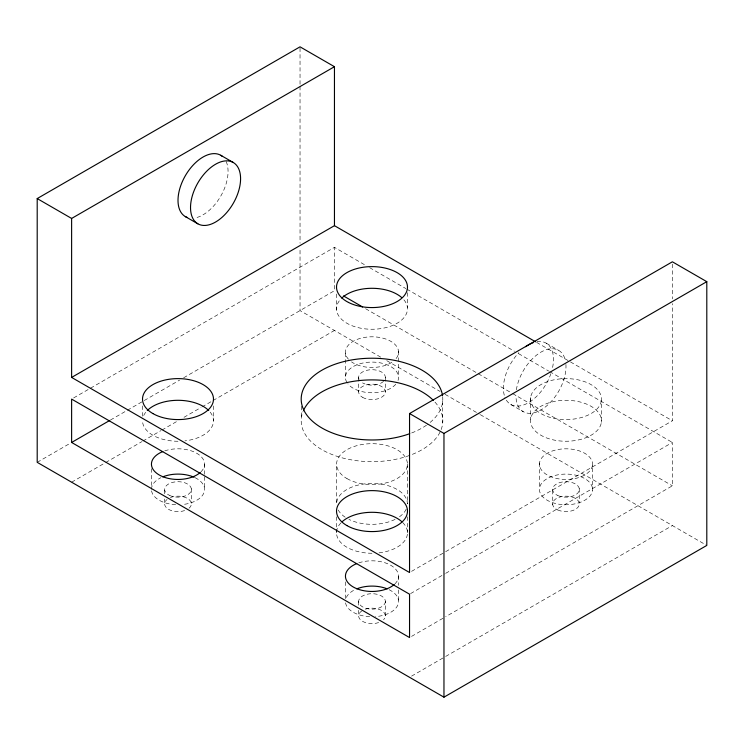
<?xml version="1.0" encoding="UTF-8"?>
<svg xmlns="http://www.w3.org/2000/svg" width="744" height="744" viewBox="0 0 744 744"><rect width="100%" height="100%" fill="white"/><g stroke="black" fill="none" stroke-linecap="round" stroke-linejoin="round"><path stroke-width="0.56" stroke-dasharray="3.72 2.79" d="M73.628 397.938L334.456 247.352L365.63 265.357M37.2 462.331L70.308 443.21M110.428 420.044L179.648 380.082M183.666 377.766L334.456 290.709L334.456 247.352M71.619 482.196L104.727 463.084M105.722 462.508L141.844 441.657M142.848 441.08L160.899 430.655M161.904 430.069L176.951 421.383M183.973 417.328L201.029 407.479M202.033 406.903L212.068 401.109M213.063 400.532L334.456 330.457M411.553 571.364L444.661 552.253M445.665 551.667L672.381 420.779L672.381 303.58M410.548 593.619L444.661 573.931M445.665 573.345L672.381 442.457L672.381 485.813L445.665 616.702M411.553 636.399L444.661 617.288M411.553 676.138L444.661 657.026M445.665 656.45L672.381 525.552M546.152 343.151L558.66 350.377M536.61 342.389L672.381 420.779M369.656 267.673L405.861 288.579M406.866 289.156L514.476 351.289M518.503 353.614L548.672 371.033M549.677 371.609L672.381 442.457M365.63 308.714L477.267 373.163M478.271 373.739L511.463 392.906M512.467 393.483L672.381 485.813M510.747 404.466L523.264 411.692M380.714 357.167L300.037 310.583L300.037 247.836M386.75 360.645L440.057 391.418M445.079 394.329L479.276 414.064M480.289 414.65L706.8 545.426M672.381 264.12L672.381 298.93M601.366 400.663A35.48 20.479 0 0 1 545.966 415.998A35.48 20.479 0 0 1 550.653 380.63A35.48 20.479 0 0 1 601.366 400.663L601.366 422.341A35.48 20.479 0 0 1 545.966 437.677A35.48 20.479 0 0 1 550.653 402.309A35.48 20.479 0 0 1 601.366 422.341M592.466 465.307A26.552 15.326 0 0 1 551.006 476.783A26.552 15.326 0 0 1 554.513 450.315A26.552 15.326 0 0 1 592.466 465.307L592.466 490.594A26.552 15.326 0 0 1 551.006 502.079A26.552 15.326 0 0 1 554.513 475.602A26.552 15.326 0 0 1 592.466 490.594M579.251 488.455L579.251 502.907M552.736 490.389L552.736 504.841M539.521 462.963L539.521 488.25M530.621 397.538L530.621 419.216M442.717 401.072L442.717 422.75M407.479 516.801L407.479 532.778M407.414 292.699L407.414 307.532M407.396 464.135L407.396 503.874A35.396 20.441 0 0 0 372 483.442A35.396 20.441 0 0 0 336.604 503.874L336.604 464.135M398.505 351.205L398.505 376.492M398.552 576.135L398.552 585.333M398.552 589.927L398.552 601.431M385.364 377.422L385.364 391.874M385.364 601.431A13.364 7.719 0 0 1 365.323 608.108A13.364 7.719 0 0 1 365.323 594.744A13.364 7.719 0 0 1 385.364 601.431L385.364 615.883M358.636 377.422L358.636 391.874M358.636 601.431L358.636 605.876M358.636 610.322L358.636 615.883M345.495 353.056L345.495 378.352M345.449 581.882L345.449 599.125M336.586 294.038L336.586 310.016M336.521 516.801L336.521 528.212M336.521 529.356L336.521 532.778M301.283 406.252L301.283 418.807M300.037 47.988L300.037 85.169M300.037 86.332L300.037 243.195M213.482 405.945L213.482 420.779M204.554 464.135L204.554 475.63M204.554 476.774L204.554 489.422M191.32 488.771L191.32 503.223M164.684 490.073L164.684 494.518M164.684 498.973L164.684 504.525M151.451 468.729L151.451 488.278M142.523 405.945L142.523 416.212M365.323 609.197A13.364 7.719 0 0 1 381.449 610.424A13.364 7.719 0 0 1 383.569 619.733M378.677 622.561A13.364 7.719 0 0 1 361.398 620.58A13.364 7.719 0 0 1 362.551 610.424M170.367 497.541A13.364 7.719 0 0 1 187.479 498.434A13.364 7.719 0 0 1 188.93 508.319M184.652 510.57A13.364 7.719 0 0 1 168.125 509.073A13.364 7.719 0 0 1 167.084 499.429M406.196 509.166A35.396 20.441 0 0 1 398.831 517.21M395.101 519.368A35.396 20.441 0 0 1 348.899 519.368M345.169 517.21A35.396 20.441 0 0 1 338.232 510.012M383.569 381.281A13.364 7.719 0 0 1 362.551 382.881M359.092 379.421A13.364 7.719 0 0 1 372 369.703A13.364 7.719 0 0 1 384.908 379.421M164.731 450.855A26.552 15.326 0 0 1 196.779 453.291A26.552 15.326 0 0 1 201.001 471.798M348.443 359.203A26.552 15.326 0 0 1 371.777 336.8A26.552 15.326 0 0 1 395.752 358.98M391.874 362.291A26.552 15.326 0 0 1 351.503 361.872M358.729 562.864A26.552 15.326 0 0 1 390.777 565.301A26.552 15.326 0 0 1 394.99 583.798M395.752 384.267A26.552 15.326 0 0 1 371.526 392.748A26.552 15.326 0 0 1 347.829 383.764M346.816 382.277A26.552 15.326 0 0 1 370.391 362.123A26.552 15.326 0 0 1 398.012 380.482M195.077 477.685A26.552 15.326 0 0 1 203.651 493.393A26.552 15.326 0 0 1 182.624 504.516M175.696 504.692A26.552 15.326 0 0 1 151.506 490.426M151.451 489.422A26.552 15.326 0 0 1 160.937 477.685M389.075 589.685A26.552 15.326 0 0 1 397.491 605.718A26.552 15.326 0 0 1 375.469 616.627M369.694 616.702A26.552 15.326 0 0 1 345.504 602.426M346.351 597.46A26.552 15.326 0 0 1 354.925 589.685M210.152 412.12A35.48 20.479 0 0 1 184.93 440.867M178.002 441.257A35.48 20.479 0 0 1 142.523 420.779M143.732 415.478A35.48 20.479 0 0 1 145.852 412.12M403.89 299.804A35.48 20.479 0 0 1 371.823 329.257A35.48 20.479 0 0 1 340.259 299.627M402.727 522.539A35.48 20.479 0 0 1 378.928 552.866M372 553.257A35.48 20.479 0 0 1 341.273 522.539M434.952 402.067A70.801 40.874 0 0 1 380.603 461.354A70.801 40.874 0 0 1 303.096 411.386M442.689 396.794A70.801 40.874 0 0 1 427.391 424.554M426.489 425.205A70.801 40.874 0 0 1 410.79 433.296M516.373 389.847A35.396 20.441 -60 0 1 540.032 352.684A35.396 20.441 -60 0 1 565.142 359.594M565.924 364.467A35.396 20.441 -60 0 1 541.902 409.377A35.396 20.441 -60 0 1 515.936 395.483M226.157 161.513A35.396 20.441 -60 0 1 221.117 195.477A35.396 20.441 -60 0 1 194.482 218.029M537.001 341.701A35.396 20.441 -60 0 1 552.15 369.405M550.895 373.637A35.396 20.441 -60 0 1 527.077 403.462A35.396 20.441 -60 0 1 504.925 397.268M504.274 395.25A35.396 20.441 -60 0 1 518.866 352.628M557.805 509.975A13.364 7.719 0 0 0 579.232 504.925A13.364 7.719 0 0 0 560.948 496.732A13.364 7.719 0 0 0 557.805 509.975M362.551 397.333A13.364 7.719 0 0 0 384.908 393.874A13.364 7.719 0 0 0 368.54 384.425A13.364 7.719 0 0 0 362.551 397.333M346.964 478.587A35.396 20.441 0 0 0 406.196 469.427A35.396 20.441 0 0 0 362.839 444.391A35.396 20.441 0 0 0 346.964 478.587M557.805 495.523A13.364 7.719 0 0 0 579.232 490.473A13.364 7.719 0 0 0 560.948 482.279A13.364 7.719 0 0 0 557.805 495.523M169.381 495.318A13.364 7.719 0 0 0 191.162 490.789A13.364 7.719 0 0 0 173.473 482.168A13.364 7.719 0 0 0 169.381 495.318"/><path stroke-width="1.12" d="M71.619 377.422L409.544 572.517L409.544 413.543L672.381 261.804L706.8 281.669L706.8 545.426L443.963 697.174L37.2 462.331L37.2 198.574L300.037 46.826L334.456 66.7L334.456 225.674L71.619 377.422L71.619 218.448L334.456 66.7M71.619 442.457L409.544 637.552L409.544 594.196L71.619 399.1L71.619 442.457L109.74 420.444M409.544 413.543L443.963 433.417L706.8 281.669M220.736 155.273L233.253 162.499A35.396 20.441 -60 0 1 222.028 217.332A35.396 20.441 -60 0 1 191.375 199.634A35.396 20.441 -60 0 1 233.253 162.499M334.456 225.674L535.596 341.803M343.505 295.935L362.616 306.965M185.34 216.588L197.848 223.814M37.2 198.574L71.619 218.448M443.963 433.417L443.963 697.174M200.275 472.477A26.552 15.326 0 0 1 159.56 475.156A26.552 15.326 0 0 1 162.778 451.571M394.274 584.477A26.552 15.326 0 0 1 353.558 587.165A26.552 15.326 0 0 1 356.776 563.58M162.778 476.867A26.552 15.326 0 0 1 194.165 477.267M356.776 588.867A26.552 15.326 0 0 1 387.224 588.867M147.284 410.539A35.48 20.479 0 0 1 208.729 410.539M341.756 298.065A35.48 20.479 0 0 1 401.593 297.479M341.952 521.888A35.48 20.479 0 0 1 402.048 521.888M303.543 410.344A70.801 40.874 0 0 1 362.802 380.249A70.801 40.874 0 0 1 433.492 400.514M409.749 433.678A70.801 40.874 0 0 1 306.853 415.106A70.801 40.874 0 0 1 355 359.417A70.801 40.874 0 0 1 442.559 395.724M187.283 217.49A35.396 20.441 -60 0 1 185.34 175.714A35.396 20.441 -60 0 1 222.484 156.51M525.645 346.695A35.396 20.441 -60 0 1 533.113 342.714M152.92 413.58A35.48 20.479 0 0 0 212.273 404.401A35.48 20.479 0 0 0 168.823 379.31A35.48 20.479 0 0 0 152.92 413.58M348.48 302.427A35.48 20.479 0 0 0 406.763 291.192A35.48 20.479 0 0 0 360.756 267.673A35.48 20.479 0 0 0 348.48 302.427M346.918 525.58A35.48 20.479 0 0 0 406.271 516.401A35.48 20.479 0 0 0 362.821 491.319A35.48 20.479 0 0 0 346.918 525.58"/></g></svg>
